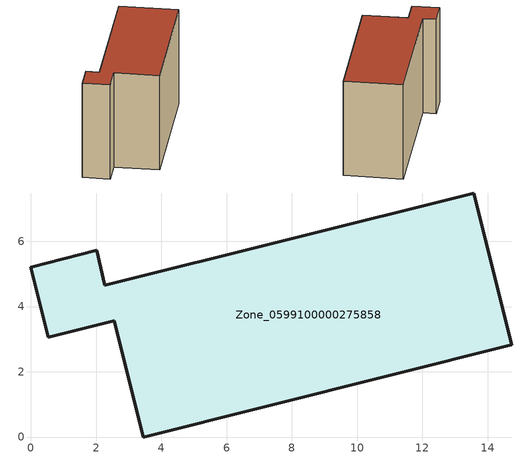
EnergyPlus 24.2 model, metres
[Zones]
Zone_0599100000275858
 floor ground (C_G): 13.57,7.48 14.74,2.83 3.45,0 2.56,3.56 0.54,3.06 0,5.21 2.02,5.72 2.27,4.65 z0
 wall outside (C_F): 0,5.21 0.54,3.06 2.56,3.56 3.45,0 14.74,2.83 13.57,7.48 2.27,4.65 2.02,5.72 0,5.21 z0:8.38
 roof outside (C_R): 13.57,7.48 2.27,4.65 2.02,5.72 0,5.21 0.54,3.06 2.56,3.56 3.45,0 14.74,2.83 z8.38
[BUILDING]
Pand.0599100000275858: North Axis=0; Terrain=City; Loads Convergence Tolerance Value=0.04; Temperature Convergence Tolerance Value=0.4; Solar Distribution=FullExterior; Maximum Number of Warmup Days=25; Minimum Number of Warmup Days=1
[Site:Location]
Rotterdam.The.Hague.AP_ZH_NLD Design_Conditions: Latitude=51.96; Longitude=4.45; Time Zone=1; Elevation=-4.5
[SITE:GROUNDTEMPERATURE:BUILDINGSURFACE]
18, 18, 18, 18, 18, 18, 18, 18, 18, 18, 18, 18
[MATERIAL] Thermal Absorptance=0.9; Solar Absorptance=0.7; Visible Absorptance=0.7
Name | Roughness | Thickness | Conductivity | Density | Specific Heat
G.TI.1992-2005 | MediumSmooth | 0.15 | 0.06 | 540 | 1210
F.TI.1992-2005 | Rough | 0.3 | 0.12 | 1920 | 840
R.TI.1992-2005 | MediumRough | 0.2 | 0.08 | 1500 | 1000
[CONSTRUCTION]
C_G: G.TI.1992-2005
C_F: F.TI.1992-2005
C_R: R.TI.1992-2005
[ZONE]
Zone_0599100000275858: Type=1; Multiplier=1; Ceiling Height=Autocalculate; Volume=Autocalculate; Floor Area=autocalculate; Part of Total Floor Area=Yes
[ZONEINFILTRATION:DESIGNFLOWRATE]
Infil_Zone_0599100000275858: Zone or ZoneList or Space or SpaceList=Zone_0599100000275858; Schedule=AlwaysOn; Design Flow Rate Calculation Method=Flow/Area; Flow Rate per Floor Area=0.0015; Constant Term Coefficient=1; Temperature Term Coefficient=0; Velocity Term Coefficient=0; Velocity Squared Term Coefficient=0
[HVACTEMPLATE:ZONE:IDEALLOADSAIRSYSTEM]
Zone_0599100000275858: Maximum Heating Supply Air Temperature=50; Minimum Cooling Supply Air Temperature=13; Maximum Heating Supply Air Humidity Ratio=0.0156; Minimum Cooling Supply Air Humidity Ratio=0.0077; Heating Limit=NoLimit; Cooling Limit=NoLimit; Dehumidification Control Type=ConstantSensibleHeatRatio; Cooling Sensible Heat Ratio=0.7; Dehumidification Setpoint=60; Humidification Control Type=None; Humidification Setpoint=30; Outdoor Air Method=None; Outdoor Air Flow Rate per Person=0.00944; Outdoor Air Flow Rate per Zone Floor Area=0; Outdoor Air Flow Rate per Zone=0; Demand Controlled Ventilation Type=None; Outdoor Air Economizer Type=NoEconomizer; Heat Recovery Type=None; Sensible Heat Recovery Effectiveness=0.7; Latent Heat Recovery Effectiveness=0.65
[ZONECONTROL:THERMOSTAT]
ThermostatControl_Zone_0599100000275858: Zone or ZoneList=Zone_0599100000275858; Control Type Schedule=DualSetpointControlType; Control 1=Thermostat_Zone_0599100000275858; Temperature Difference Between Cutout And Setpoint=0
[THERMOSTATSETPOINT:DUALSETPOINT]
Thermostat_Zone_0599100000275858: Heating Setpoint Temperature Schedule=HeatingSetpoint_Zone_0599100000275858; Cooling Setpoint Temperature Schedule=CoolingSetpoint_Zone_0599100000275858
[SCHEDULE:COMPACT]
HeatingSetpoint_Zone_0599100000275858: Through: 12/31, For: AllDays, Until: 24:00, 21
CoolingSetpoint_Zone_0599100000275858: Through: 12/31, For: AllDays, Until: 24:00, 24
DualSetpointControlType: Through: 12/31, For: AllDays, Until: 24:00, 4
AlwaysOn: Through: 12/31, For: AllDays, Until: 24:00, 1
